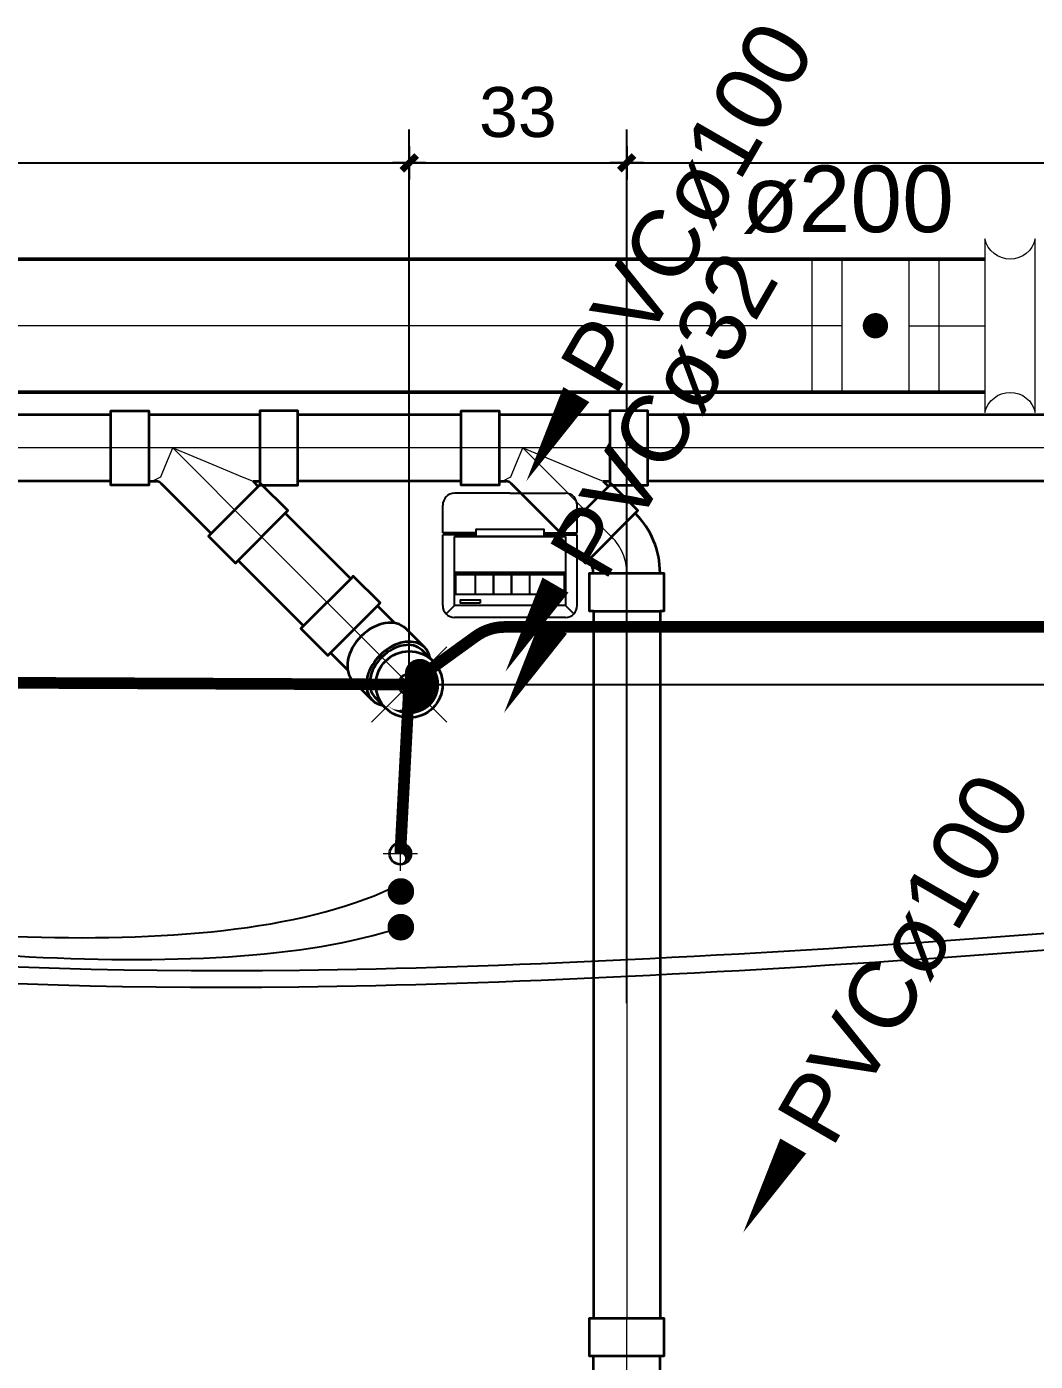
# Model space of a CAD drawing. Header units: metres. Extents: x -101133.8 to -101066.7, y -24899.3 to -24824.7.
# Drawn here: x -101105.173 to -101103.659, y -24846.378 to -24844.374 of the extents above; entities that cross this region are included whole.
import ezdxf

# ---------------------------------------------------------------- set-up
doc = ezdxf.new("R2010")
doc.units = ezdxf.units.M
doc.header["$LTSCALE"] = 0.2
doc.header["$PDSIZE"] = -5
doc.linetypes.add('AXES', pattern=[50.8, 31.75, -6.35, 6.35, -6.35])
doc.linetypes.add('CACHE', pattern=[9.525, 6.35, -3.175])
for name, color, linetype in [('CMT - THERMOSTAT', 4, 'Continuous'), ('CMT-CONDENSATS', 6, 'AXES'), ('CMT-COTATION DIVERS', 1, 'Continuous'), ('CMT-CVC-CONDENSATS', 6, 'Continuous'), ('CMT-CVC-CTA1-SOUFFLAGE', 4, 'Continuous'), ('CMT-MATERIEL', 30, 'Continuous'), ('CMT-PLB-EV-SOUS DALLAGE', 1, 'Continuous'), ('CMT-VRV1', 5, 'Continuous')]:
    doc.layers.add(name, color=color, linetype=linetype)
doc.styles.add('Arial', font='arial.ttf')
doc.styles.get("Standard").update_dxf_attribs({"font": 'arial.ttf'})
doc.dimstyles.get("Standard").update_dxf_attribs({"dimtxt": 0.18, "dimasz": 0.18, "dimexe": 0.18, "dimexo": 0.0625, "dimgap": 0.09, "dimtad": 0, "dimtih": 1, "dimtoh": 1, "dimdec": 4, "dimzin": 0, "dimdsep": 46, "dimtxsty": 'Standard', "dimcen": 0.09, "dimadec": 0, "dimazin": 0, "dimtfac": 1, "dimtdec": 4, "dimtofl": 0, "dimtmove": 0, "dimatfit": 3, "dimfxl": 1, "dimtolj": 1, "dimtzin": 0, "dimarcsym": 0})

# ---------------------------------------------------------------- blocks, each defined once
blk = doc.blocks.new('TH')
at = {"layer": 'CMT - THERMOSTAT', "color": 0, "linetype": 'Continuous'}
for p, q in [((490.1362, 276.4353), (490.0947, 276.4769)), ((490.1362, 276.4941), (490.6914, 276.4941)), ((490.6914, 276.4353), (490.733, 276.4769)), ((490.0774, 276.4353), (490.0774, 276.0805)), ((490.1362, 276.4353), (490.6914, 276.4353)), ((490.1362, 276.0896), (490.1362, 276.4353)), ((490.6914, 276.4353), (490.6914, 276.0896)), ((490.7502, 276.4353), (490.7502, 276.0805)), ((490.6914, 276.2694), (490.1362, 276.2694)), ((490.245, 276.0805), (490.0774, 276.0805)), ((490.245, 276.0713), (490.0774, 276.0713)), ((490.0774, 276.0713), (490.0774, 275.932)), ((490.6914, 276.0896), (490.1362, 276.0896)), ((490.5826, 276.0805), (490.7502, 276.0805)), ((490.5826, 276.0713), (490.7502, 276.0713)), ((490.7502, 276.0713), (490.7502, 275.932)), ((490.415, 275.8732), (490.1362, 275.8732)), ((490.415, 275.8732), (490.6914, 275.8732))]:
    blk.add_line(p, q, dxfattribs=at)
for points in [[(490.5631, 276.4234), (490.6616, 276.4234), (490.6616, 276.4065), (490.5631, 276.4065)], [(490.1428, 276.3793), (490.6841, 276.3793), (490.6841, 276.2799), (490.1428, 276.2799)], [(490.3154, 276.3793), (490.4055, 276.3793), (490.4055, 276.2799), (490.3154, 276.2799)], [(490.4055, 276.3793), (490.4955, 276.3793), (490.4955, 276.2799), (490.4055, 276.2799)], [(490.4955, 276.3793), (490.5856, 276.3793), (490.5856, 276.2799), (490.4955, 276.2799)], [(490.245, 276.0896), (490.5826, 276.0896), (490.5826, 276.053), (490.245, 276.053)]]:
    blk.add_lwpolyline(points, close=True, dxfattribs=at)
at = {"layer": 'CMT - THERMOSTAT', "color": 0, "linetype": 'Continuous', "const_width": 0.01, "flags": 128}
blk.add_lwpolyline([(490.1362, 276.2694), (490.6914, 276.2694)], dxfattribs=at)
at = {"layer": 'CMT - THERMOSTAT', "color": 0, "linetype": 'Continuous'}
for centre, start, end in [((490.1362, 276.4353), 90, 180), ((490.6914, 276.4353), 0, 90), ((490.1362, 275.932), 180, 270), ((490.6914, 275.932), 270, 0)]:
    blk.add_arc(centre, 0.0588, start, end, dxfattribs=at)
blk = doc.blocks.new('COT-45')
at = {"color": 0}
for p, q in [((0, -1), (0, 1)), ((-1, 0), (1, 0))]:
    blk.add_line(p, q, dxfattribs=at)
at = {"color": 0, "const_width": 0.4}
blk.add_lwpolyline([(-0.442, -0.442), (0.442, 0.442)], dxfattribs=at)
blk = doc.blocks.new('*D113')
at = {"layer": 'CMT-COTATION DIVERS', "color": 0, "lineweight": -2}
for p, q in [((-101106.8618, -24845.8485), (-101106.8618, -24844.5285)), ((-101104.5991, -24845.3317), (-101104.5991, -24844.5285)), ((-101106.8368, -24844.5785), (-101104.6241, -24844.5785))]:
    blk.add_line(p, q, dxfattribs=at)
at = {"layer": 'Defpoints', "color": 0, "lineweight": 15}
for p in [(-101104.5991, -24844.5785), (-101104.5991, -24845.3617), (-101106.8618, -24845.8785)]:
    blk.add_point(p, dxfattribs=at)
at = {"layer": 'CMT-COTATION DIVERS', "color": 0, "lineweight": -2, "xscale": 0.025, "yscale": 0.025, "zscale": 0.025, "rotation": 180}
blk.add_blockref('COT-45', (-101106.8618, -24844.5785), dxfattribs=at)
at = {"layer": 'CMT-COTATION DIVERS', "color": 0, "lineweight": -2, "xscale": 0.025, "yscale": 0.025, "zscale": 0.025}
blk.add_blockref('COT-45', (-101104.5991, -24844.5785), dxfattribs=at)
at = {"layer": 'CMT-COTATION DIVERS', "color": 0, "lineweight": 15, "insert": (-101105.7305, -24844.5028), "char_height": 0.075, "attachment_point": 5}
blk.add_mtext('\\A1;226', dxfattribs=at)
blk = doc.blocks.new('*D114')
at = {"layer": 'CMT-COTATION DIVERS', "color": 0, "lineweight": -2}
for p, q in [((-101104.5991, -24845.3317), (-101104.5991, -24844.5285)), ((-101104.2726, -24845.8401), (-101104.2726, -24844.5285)), ((-101104.5741, -24844.5785), (-101104.2976, -24844.5785))]:
    blk.add_line(p, q, dxfattribs=at)
at = {"layer": 'Defpoints', "color": 0, "lineweight": 15}
for p in [(-101104.2726, -24844.5785), (-101104.5991, -24845.3617), (-101104.2726, -24845.8701)]:
    blk.add_point(p, dxfattribs=at)
at = {"layer": 'CMT-COTATION DIVERS', "color": 0, "lineweight": -2, "xscale": 0.025, "yscale": 0.025, "zscale": 0.025, "rotation": 180}
blk.add_blockref('COT-45', (-101104.5991, -24844.5785), dxfattribs=at)
at = {"layer": 'CMT-COTATION DIVERS', "color": 0, "lineweight": -2, "xscale": 0.025, "yscale": 0.025, "zscale": 0.025}
blk.add_blockref('COT-45', (-101104.2726, -24844.5785), dxfattribs=at)
at = {"layer": 'CMT-COTATION DIVERS', "color": 0, "lineweight": 15, "insert": (-101104.4359, -24844.5027), "char_height": 0.075, "attachment_point": 5}
blk.add_mtext('\\A1;33', dxfattribs=at)
blk = doc.blocks.new('*D115')
at = {"layer": 'CMT-COTATION DIVERS', "color": 0, "lineweight": -2}
for p, q in [((-101104.2726, -24845.8401), (-101104.2726, -24844.5285)), ((-101102.472, -24844.8966), (-101102.472, -24844.5285)), ((-101104.2476, -24844.5785), (-101102.497, -24844.5785))]:
    blk.add_line(p, q, dxfattribs=at)
at = {"layer": 'Defpoints', "color": 0, "lineweight": 15}
for p in [(-101102.472, -24844.5785), (-101102.472, -24844.9266), (-101104.2726, -24845.8701)]:
    blk.add_point(p, dxfattribs=at)
at = {"layer": 'CMT-COTATION DIVERS', "color": 0, "lineweight": -2, "xscale": 0.025, "yscale": 0.025, "zscale": 0.025, "rotation": 180}
blk.add_blockref('COT-45', (-101104.2726, -24844.5785), dxfattribs=at)
at = {"layer": 'CMT-COTATION DIVERS', "color": 0, "lineweight": -2, "xscale": 0.025, "yscale": 0.025, "zscale": 0.025}
blk.add_blockref('COT-45', (-101102.472, -24844.5785), dxfattribs=at)
at = {"layer": 'CMT-COTATION DIVERS', "color": 0, "lineweight": 15, "insert": (-101103.3723, -24844.5028), "char_height": 0.075, "attachment_point": 5}
blk.add_mtext('\\A1;180', dxfattribs=at)
blk = doc.blocks.new('*D136')
at = {"layer": 'CMT-COTATION DIVERS', "color": 0, "lineweight": -2}
for p, q in [((-101104.5691, -24845.3617), (-101101.3327, -24845.3617)), ((-101101.3827, -24847.9662), (-101101.3827, -24845.3867)), ((-101101.8305, -24847.9912), (-101101.3327, -24847.9912))]:
    blk.add_line(p, q, dxfattribs=at)
at = {"layer": 'Defpoints', "color": 0, "lineweight": 15}
for p in [(-101104.5991, -24845.3617), (-101101.3827, -24845.3617), (-101101.8605, -24847.9912)]:
    blk.add_point(p, dxfattribs=at)
at = {"layer": 'CMT-COTATION DIVERS', "color": 0, "lineweight": -2, "xscale": 0.025, "yscale": 0.025, "zscale": 0.025}
for p, rotation in [((-101101.3827, -24845.3617), 90), ((-101101.3827, -24847.9912), 270)]:
    blk.add_blockref('COT-45', p, dxfattribs=dict(at, rotation=rotation))
at = {"layer": 'CMT-COTATION DIVERS', "color": 0, "lineweight": 15, "insert": (-101101.4585, -24846.6764), "char_height": 0.075, "attachment_point": 5, "rotation": 90}
blk.add_mtext('\\A1;263', dxfattribs=at)

msp = doc.modelspace()

# ---------------------------------------------------------------- linework, layer by layer
at = {"layer": 'CMT-CONDENSATS', "const_width": 0.0175}
msp.add_lwpolyline([(-101104.4556, -24845.2753, 0.157893), (-101104.4995, -24845.2896)], format="xyb", dxfattribs=at)
for points in [[(-101102.696, -24845.2753), (-101104.4556, -24845.2753)], [(-101104.4995, -24845.2896), (-101104.5991, -24845.3617)], [(-101106.0833, -24845.3554), (-101104.5991, -24845.3617)], [(-101104.6125, -24845.6159), (-101104.5991, -24845.3617)]]:
    msp.add_lwpolyline(points, dxfattribs=at)
at = {"layer": 'CMT-CVC-CONDENSATS', "color": 8, "linetype": 'AXES', "lineweight": 20}
for p, q in [((-101104.5991, -24845.3361), (-101104.5991, -24845.3873)), ((-101104.5735, -24845.3617), (-101104.6247, -24845.3617)), ((-101104.6125, -24845.5903), (-101104.6125, -24845.6415)), ((-101104.5869, -24845.6159), (-101104.6381, -24845.6159))]:
    msp.add_line(p, q, dxfattribs=at)
at = {"layer": 'CMT-CVC-CONDENSATS', "linetype": 'Continuous', "lineweight": 20}
for points in [[(-101104.6045, -24845.6021, 0, 0, 0), (-101104.4545, -24845.3423, 0, 0.045, 0), (-101104.3795, -24845.2124, 0.045, 0.045, 0)], [(-101104.6071, -24845.3755, 0, 0, 0), (-101104.7571, -24845.6353, 0.045, 0, 0), (-101104.8321, -24845.7652, 0, 0, 0)]]:
    msp.add_lwpolyline(points, format="xyseb", dxfattribs=at)
at = {"layer": 'CMT-CVC-CONDENSATS', "color": 8, "linetype": 'Continuous', "lineweight": 20}
for points in [[(-101104.5991, -24845.3482, 0.00192, 0.00192, -0.414214), (-101104.5857, -24845.3617, 0.00192, 0, -0.394163), (-101104.5991, -24845.3761, 0, 0.00192, 1.001955), (-101104.5991, -24845.3607, 0, 0, 0), (-101104.5991, -24845.3581, 0.0072, 0.0072, -1), (-101104.5991, -24845.3509, 0, 0, 0), (-101104.6027, -24845.3545, 0, 0, 0), (-101104.5991, -24845.3545, 0.0106, 0.0106, -0.414214), (-101104.5919, -24845.3617, 0, 0, 0), (-101104.5924, -24845.3581, 0.0096, 0, -0.468375), (-101104.5943, -24845.3747, 0, 0, 0)], [(-101104.6125, -24845.6025, 0.00192, 0.00192, -0.414214), (-101104.5991, -24845.6159, 0.00192, 0, -0.394163), (-101104.6125, -24845.6303, 0, 0.00192, 1.001955), (-101104.6125, -24845.615, 0, 0, 0), (-101104.6125, -24845.6123, 0.0072, 0.0072, -1), (-101104.6125, -24845.6051, 0, 0, 0), (-101104.6161, -24845.6087, 0, 0, 0), (-101104.6125, -24845.6087, 0.0106, 0.0106, -0.414214), (-101104.6053, -24845.6159, 0, 0, 0), (-101104.6058, -24845.6123, 0.0096, 0, -0.468375), (-101104.6077, -24845.629, 0, 0, 0)]]:
    msp.add_lwpolyline(points, format="xyseb", dxfattribs=at)
at = {"layer": 'CMT-CVC-CONDENSATS', "lineweight": 35}
for centre in [(-101104.5991, -24845.3617), (-101104.6125, -24845.6159)]:
    msp.add_circle(centre, 0.016, dxfattribs=at)
at = {"layer": 'CMT-CVC-CTA1-SOUFFLAGE', "lineweight": 50}
for p, q in [((-101103.9492, -24844.723), (-101105.3604, -24844.723)), ((-101103.8492, -24844.723), (-101103.7347, -24844.723)), ((-101103.9492, -24844.923), (-101105.3604, -24844.923)), ((-101103.8492, -24844.923), (-101103.7347, -24844.923))]:
    msp.add_line(p, q, dxfattribs=at)
at = {"layer": 'CMT-CVC-CTA1-SOUFFLAGE', "color": 8, "linetype": 'CACHE', "lineweight": 20}
for p, q in [((-101103.9942, -24844.923), (-101103.9942, -24844.723)), ((-101103.8042, -24844.723), (-101103.8042, -24844.923))]:
    msp.add_line(p, q, dxfattribs=at)
at = {"layer": 'CMT-CVC-CTA1-SOUFFLAGE', "color": 7, "lineweight": 50}
for p, q in [((-101103.9492, -24844.723), (-101103.8492, -24844.723)), ((-101103.9492, -24844.923), (-101103.8492, -24844.923))]:
    msp.add_line(p, q, dxfattribs=at)
at = {"layer": 'CMT-CVC-CTA1-SOUFFLAGE', "color": 8, "lineweight": 20}
for p, q in [((-101103.9492, -24844.923), (-101103.9492, -24844.723)), ((-101103.8492, -24844.723), (-101103.8492, -24844.923))]:
    msp.add_line(p, q, dxfattribs=at)
at = {"layer": 'CMT-CVC-CTA1-SOUFFLAGE', "color": 8, "linetype": 'AXES', "lineweight": 20}
for p, q in [((-101103.9492, -24844.823), (-101105.3604, -24844.823)), ((-101103.8492, -24844.823), (-101103.7347, -24844.823))]:
    msp.add_line(p, q, dxfattribs=at)
at = {"layer": 'CMT-CVC-CTA1-SOUFFLAGE', "color": 8, "linetype": 'Continuous', "lineweight": 20}
msp.add_lwpolyline([(-101103.6592, -24844.9534), (-101103.6592, -24844.6927, -0.803921), (-101103.7347, -24844.6927), (-101103.7347, -24844.9534, -0.803921), (-101103.6592, -24844.9534), (-101103.6592, -24844.9534)], format="xyb", dxfattribs=at)
at = {"layer": 'CMT-CVC-CTA1-SOUFFLAGE', "color": 7, "lineweight": 35}
msp.add_lwpolyline([(-101103.9664, -24844.7559, 0, 0, 0), (-101103.8925, -24844.8298, 0.019, 0.019, -1), (-101103.9059, -24844.8163, 0.019, 0.019, -1), (-101103.8925, -24844.8298, 0, 0, 0), (-101103.832, -24844.8902, 0, 0, 0)], format="xyseb", dxfattribs=at)
at = {"layer": 'CMT-PLB-EV-SOUS DALLAGE', "lineweight": 35}
for p, q in [((-101105.0469, -24844.9566), (-101106.8301, -24844.9566)), ((-101105.0469, -24845.0566), (-101105.0469, -24844.9566)), ((-101104.9899, -24844.9566), (-101104.9899, -24845.0566)), ((-101104.8235, -24844.9566), (-101104.9899, -24844.9566)), ((-101104.8235, -24844.9566), (-101104.8235, -24845.0566)), ((-101104.5213, -24844.9566), (-101104.7665, -24844.9566)), ((-101104.7665, -24845.0566), (-101104.7665, -24844.9566)), ((-101104.5213, -24845.0566), (-101104.5213, -24844.9566)), ((-101104.4643, -24844.9566), (-101104.4643, -24845.0566)), ((-101104.2979, -24844.9566), (-101104.4643, -24844.9566)), ((-101104.2979, -24844.9566), (-101104.2979, -24845.0566)), ((-101102.6463, -24844.9566), (-101104.2409, -24844.9566)), ((-101104.2409, -24845.0566), (-101104.2409, -24844.9566)), ((-101105.0469, -24845.0566), (-101106.8301, -24845.0566)), ((-101104.9899, -24845.0566), (-101104.979, -24845.0566)), ((-101104.972, -24845.0595), (-101104.8964, -24845.1351)), ((-101104.8257, -24845.0644), (-101104.8964, -24845.1351)), ((-101104.8335, -24845.0566), (-101104.8235, -24845.0566)), ((-101104.8335, -24845.0566), (-101104.8257, -24845.0644)), ((-101104.5213, -24845.0566), (-101104.7665, -24845.0566)), ((-101104.4643, -24845.0566), (-101104.4535, -24845.0566)), ((-101104.4464, -24845.0595), (-101104.3709, -24845.1351)), ((-101104.3001, -24845.0644), (-101104.3709, -24845.1351)), ((-101104.3709, -24845.1351), (-101104.3001, -24845.0644)), ((-101104.3079, -24845.0566), (-101104.2979, -24845.0566)), ((-101104.3079, -24845.0566), (-101104.3001, -24845.0644)), ((-101104.3001, -24845.0644), (-101104.3001, -24845.0644)), ((-101102.6463, -24845.0566), (-101104.2409, -24845.0566)), ((-101104.8561, -24845.1754), (-101104.7854, -24845.1047)), ((-101104.7854, -24845.1047), (-101104.687, -24845.203)), ((-101104.3306, -24845.1754), (-101104.2598, -24845.1047)), ((-101104.3306, -24845.1754), (-101104.2598, -24845.1047)), ((-101104.8561, -24845.1754), (-101104.7577, -24845.2738)), ((-101104.3306, -24845.1754), (-101104.3306, -24845.1754)), ((-101104.687, -24845.203), (-101104.7577, -24845.2738)), ((-101104.3226, -24845.1945), (-101104.2226, -24845.1945)), ((-101104.7174, -24845.3141), (-101104.6467, -24845.2434)), ((-101104.6205, -24845.2696), (-101104.6467, -24845.2434)), ((-101104.3226, -24845.2515), (-101104.3226, -24846.3133)), ((-101104.3226, -24845.2515), (-101104.2226, -24845.2515)), ((-101104.2226, -24845.2515), (-101104.2226, -24846.3133)), ((-101104.5757, -24845.3063), (-101104.6042, -24845.2778)), ((-101104.5638, -24845.3263), (-101104.5797, -24845.3104)), ((-101104.6912, -24845.3403), (-101104.7174, -24845.3141)), ((-101104.6545, -24845.3851), (-101104.683, -24845.3566)), ((-101104.6345, -24845.397), (-101104.6504, -24845.3811)), ((-101104.3226, -24846.3133), (-101104.2226, -24846.3133)), ((-101104.3226, -24846.4074), (-101104.3226, -24846.3703)), ((-101104.2226, -24846.3703), (-101104.3226, -24846.3703)), ((-101104.2226, -24846.4074), (-101104.2226, -24846.3703))]:
    msp.add_line(p, q, dxfattribs=at)
at = {"layer": 'CMT-PLB-EV-SOUS DALLAGE', "color": 8, "linetype": 'AXES', "lineweight": 20}
for p, q in [((-101105.0469, -24845.0066), (-101106.8301, -24845.0066)), ((-101104.7665, -24845.0066), (-101105.0469, -24845.0066)), ((-101104.9542, -24845.0066), (-101104.8208, -24845.14)), ((-101104.5213, -24845.0066), (-101104.7665, -24845.0066)), ((-101104.2409, -24845.0066), (-101104.5213, -24845.0066)), ((-101104.4286, -24845.0066), (-101104.2952, -24845.14)), ((-101102.6463, -24845.0066), (-101104.2409, -24845.0066)), ((-101104.2952, -24845.14), (-101104.3355, -24845.0997)), ((-101104.2952, -24845.14), (-101104.3355, -24845.0997)), ((-101104.8208, -24845.14), (-101104.7224, -24845.2384)), ((-101104.2726, -24845.1945), (-101104.2726, -24845.2515)), ((-101104.5426, -24845.4182), (-101104.7224, -24845.2384)), ((-101104.2726, -24845.2515), (-101104.2726, -24846.3133)), ((-101104.6557, -24845.4182), (-101104.5426, -24845.3051)), ((-101104.2726, -24846.5677), (-101104.2726, -24846.3133))]:
    msp.add_line(p, q, dxfattribs=at)
at = {"layer": 'CMT-PLB-EV-SOUS DALLAGE', "linetype": 'Continuous', "lineweight": 20}
for points in [[(-101104.5732, -24845.3162, 0, 0, 0), (-101104.4232, -24845.0563, 0, 0.045, 0), (-101104.3482, -24844.9264, 0.045, 0.045, 0)], [(-101104.2476, -24846.4444, 0, 0, 0), (-101104.0976, -24846.1845, 0, 0.045, 0), (-101104.0226, -24846.0546, 0.045, 0.045, 0)]]:
    msp.add_lwpolyline(points, format="xyseb", dxfattribs=at)
at = {"layer": 'CMT-PLB-EV-SOUS DALLAGE', "lineweight": 35}
for points in [[(-101105.0469, -24844.9566), (-101105.0469, -24844.9509), (-101104.9899, -24844.9509), (-101104.9899, -24844.9566)], [(-101104.7665, -24844.9566), (-101104.7665, -24844.9509), (-101104.8235, -24844.9509), (-101104.8235, -24844.9566)], [(-101104.5213, -24844.9566), (-101104.5213, -24844.9509), (-101104.4643, -24844.9509), (-101104.4643, -24844.9566)], [(-101104.2409, -24844.9566), (-101104.2409, -24844.9509), (-101104.2979, -24844.9509), (-101104.2979, -24844.9566)], [(-101104.9899, -24845.0566), (-101104.9899, -24845.0623), (-101105.0469, -24845.0623), (-101105.0469, -24845.0566)], [(-101104.7854, -24845.1047), (-101104.7814, -24845.1006), (-101104.8217, -24845.0603), (-101104.8257, -24845.0644)], [(-101104.8235, -24845.0566), (-101104.8235, -24845.0623), (-101104.7665, -24845.0623), (-101104.7665, -24845.0566)], [(-101104.4643, -24845.0566), (-101104.4643, -24845.0623), (-101104.5213, -24845.0623), (-101104.5213, -24845.0566)], [(-101104.2598, -24845.1047), (-101104.2558, -24845.1006), (-101104.2961, -24845.0603), (-101104.3001, -24845.0644)], [(-101104.2598, -24845.1047), (-101104.2558, -24845.1006), (-101104.2961, -24845.0603), (-101104.3001, -24845.0644)], [(-101104.2979, -24845.0566), (-101104.2979, -24845.0623), (-101104.2409, -24845.0623), (-101104.2409, -24845.0566)], [(-101104.8964, -24845.1351), (-101104.9004, -24845.1391), (-101104.8601, -24845.1794), (-101104.8561, -24845.1754)], [(-101104.3709, -24845.1351), (-101104.3749, -24845.1391), (-101104.3346, -24845.1794), (-101104.3306, -24845.1754)], [(-101104.3709, -24845.1351), (-101104.3749, -24845.1391), (-101104.3346, -24845.1794), (-101104.3306, -24845.1754)], [(-101104.6467, -24845.2434), (-101104.6427, -24845.2393), (-101104.683, -24845.199), (-101104.687, -24845.203)], [(-101104.3226, -24845.2515), (-101104.3283, -24845.2515), (-101104.3283, -24845.1945), (-101104.3226, -24845.1945)], [(-101104.2226, -24845.1945), (-101104.2169, -24845.1945), (-101104.2169, -24845.2515), (-101104.2226, -24845.2515)], [(-101104.7577, -24845.2738), (-101104.7618, -24845.2778), (-101104.7215, -24845.3181), (-101104.7174, -24845.3141)], [(-101104.3226, -24846.3703), (-101104.3283, -24846.3703), (-101104.3283, -24846.3133), (-101104.3226, -24846.3133)], [(-101104.2226, -24846.3133), (-101104.2169, -24846.3133), (-101104.2169, -24846.3703), (-101104.2226, -24846.3703)]]:
    msp.add_lwpolyline(points, dxfattribs=at)
at = {"layer": 'CMT-PLB-EV-SOUS DALLAGE', "color": 8, "linetype": 'Continuous', "lineweight": 20}
for points in [[(-101104.9849, -24845.0566), (-101104.9721, -24845.0499), (-101104.9645, -24845.0316), (-101104.9542, -24845.0066), (-101104.8938, -24845.0316), (-101104.8497, -24845.0499), (-101104.8335, -24845.0566)], [(-101104.4593, -24845.0566), (-101104.4466, -24845.0499), (-101104.439, -24845.0316), (-101104.4286, -24845.0066), (-101104.3683, -24845.0316), (-101104.3241, -24845.0499), (-101104.3079, -24845.0566)]]:
    msp.add_lwpolyline(points, dxfattribs=at)
msp.add_lwpolyline([(-101104.5694, -24845.332, 0.006, 0.006, -0.414214), (-101104.5694, -24845.3914, 0.006, 0, -0.394163), (-101104.631, -24845.3935, 0, 0.006, 1.001955), (-101104.597, -24845.3595, 0, 0, 0), (-101104.5912, -24845.3537, 0.0225, 0.0225, -1), (-101104.5753, -24845.3378, 0, 0, 0), (-101104.5912, -24845.3378, 0, 0, 0), (-101104.5832, -24845.3457, 0.033, 0.033, -0.414214), (-101104.5832, -24845.3776, 0, 0, 0), (-101104.5763, -24845.3685, 0.03, 0, -0.468375), (-101104.6173, -24845.4011, 0, 0, 0)], format="xyseb", dxfattribs=at)
at = {"layer": 'CMT-PLB-EV-SOUS DALLAGE', "lineweight": 35}
msp.add_circle((-101104.5991, -24845.3617), 0.05, dxfattribs=at)
for centre, radius, start, end in [((-101104.979, -24845.0666), 0.01, 45, 90), ((-101104.4535, -24845.0666), 0.01, 45, 90), ((-101104.3496, -24845.1945), 0.127, 360, 45), ((-101104.3496, -24845.1945), 0.027, 0, 45)]:
    msp.add_arc(centre, radius, start, end, dxfattribs=at)
at = {"layer": 'CMT-PLB-EV-SOUS DALLAGE', "color": 8, "linetype": 'AXES', "lineweight": 20}
msp.add_arc((-101104.3496, -24845.1945), 0.077, 360, 45, dxfattribs=at)
at = {"layer": 'CMT-PLB-EV-SOUS DALLAGE', "lineweight": 35}
for centre, major_axis, start_param, end_param in [((-101104.6436, -24845.3172), (-0.0394, -0.0394), 3.141593, 6.283185), ((-101104.6151, -24845.3457), (-0.0394, -0.0394), 2.685241, 6.739537), ((-101104.6151, -24845.3457), (-0.0354, -0.0354), 3.141593, 6.283185)]:
    msp.add_ellipse(centre, major_axis=major_axis, ratio=0.707107, start_param=start_param, end_param=end_param, dxfattribs=at)
at = {"layer": 'CMT-VRV1', "linetype": 'Continuous', "lineweight": 20}
for points in [[(-101104.6067, -24845.6639, 0, 0, 0), (-101104.4567, -24845.4041, 0, 0.045, 0), (-101104.3817, -24845.2742, 0.045, 0.045, 0)], [(-101104.6067, -24845.7174, 0, 0, 0), (-101104.4567, -24845.4576, 0.045, 0, 0), (-101104.3817, -24845.3277, 0, 0, 0)]]:
    msp.add_lwpolyline(points, format="xyseb", dxfattribs=at)
at = {"layer": 'CMT-VRV1', "const_width": 0.02}
for points in [[(-101104.6217, -24845.6725, 1), (-101104.6017, -24845.6725, 1)], [(-101104.6217, -24845.7261, 1), (-101104.6017, -24845.7261, 1)]]:
    msp.add_lwpolyline(points, format="xyb", close=True, dxfattribs=at)
at = {"layer": 'CMT-VRV1', "linetype": 'Continuous'}
for points in [[(-101106.7735, -24844.9591), (-101106.7735, -24845.2285), (-101106.7735, -24845.2992), (-101106.6254, -24845.5376), (-101106.0356, -24845.7397), (-101104.9051, -24845.8718), (-101103.127, -24845.7263), (-101102.6825, -24845.6627)], [(-101106.7485, -24844.9591), (-101106.7485, -24845.2285), (-101106.7485, -24845.2921), (-101106.6088, -24845.5168), (-101106.0301, -24845.7151), (-101104.9047, -24845.8467), (-101103.1298, -24845.7014), (-101102.6861, -24845.6379)], [(-101106.7235, -24844.9591), (-101106.7235, -24845.2285), (-101106.7235, -24845.285), (-101106.5923, -24845.4961), (-101106.0245, -24845.6906), (-101104.897, -24845.8224), (-101104.6117, -24845.7261)], [(-101106.6985, -24844.9591), (-101106.6985, -24845.2285), (-101106.6985, -24845.2778), (-101106.5758, -24845.4753), (-101106.0189, -24845.6661), (-101104.9012, -24845.7968), (-101104.625, -24845.6672)]]:
    msp.add_open_spline(points, degree=3, dxfattribs=at)

# ---------------------------------------------------------------- block references
at = {"layer": 'CMT-MATERIEL', "xscale": 0.3, "yscale": 0.3, "zscale": 0.3, "rotation": 180.000000000047}
msp.add_blockref('TH', (-100957.3237, -24762.3127), dxfattribs=at)

# ---------------------------------------------------------------- texts
at = {"layer": 'CMT-CVC-CONDENSATS', "linetype": 'Continuous', "lineweight": 20, "insert": (-101104.3481, -24845.1856), "char_height": 0.1, "attachment_point": 4, "rotation": 60, "style": 'Arial'}
msp.add_mtext('PVCø32', dxfattribs=at)
at = {"layer": 'CMT-CVC-CTA1-SOUFFLAGE', "lineweight": 50, "insert": (-101103.7814, -24844.6339), "char_height": 0.1, "attachment_point": 6, "style": 'Arial'}
msp.add_mtext('ø200', dxfattribs=at)
at = {"layer": 'CMT-PLB-EV-SOUS DALLAGE', "linetype": 'Continuous', "lineweight": 20, "char_height": 0.1, "attachment_point": 4, "rotation": 60, "style": 'Arial'}
for insert in [(-101104.3322, -24844.9072), (-101104.0066, -24846.0354)]:
    msp.add_mtext('PVCø100', dxfattribs=dict(at, insert=insert))

# ---------------------------------------------------------------- dimensions: what is measured, and where the dimension line sits
at = {"layer": 'CMT-COTATION DIVERS', "lineweight": 15}
for base, p1, p2, picture, middle in [((-101104.5991, -24844.5785), (-101106.8618, -24845.8785), (-101104.5991, -24845.3617), '*D113', (-101105.7305, -24844.5028)), ((-101104.2726, -24844.5785), (-101104.5991, -24845.3617), (-101104.2726, -24845.8701), '*D114', (-101104.4359, -24844.5027)), ((-101102.472, -24844.5785), (-101104.2726, -24845.8701), (-101102.472, -24844.9266), '*D115', (-101103.3723, -24844.5028))]:
    dim = msp.add_linear_dim(base=base, p1=p1, p2=p2, dimstyle='Standard', override={"dimscale": 0.05, "dimtxt": 1.5, "dimasz": 0.5, "dimexe": 1, "dimexo": 0.6, "dimgap": 0.75, "dimtad": 1, "dimtih": 0, "dimtoh": 0, "dimdec": 0, "dimlfac": 100, "dimblk": 'COT-45', "dimcen": 0, "dimadec": 2, "dimazin": 2, "dimtdec": 2, "dimtix": 1, "dimtmove": 1, "dimfrac": 1}, dxfattribs=at)
    dim.commit()
    dim.dimension.update_dxf_attribs({"geometry": picture, "text_midpoint": middle})
dim = msp.add_linear_dim(base=(-101101.3827, -24845.3617), p1=(-101101.8605, -24847.9912), p2=(-101104.5991, -24845.3617), angle=90, dimstyle='Standard', override={"dimscale": 0.05, "dimtxt": 1.5, "dimasz": 0.5, "dimexe": 1, "dimexo": 0.6, "dimgap": 0.75, "dimtad": 1, "dimtih": 0, "dimtoh": 0, "dimdec": 0, "dimlfac": 100, "dimblk": 'COT-45', "dimcen": 0, "dimadec": 2, "dimazin": 2, "dimtdec": 2, "dimtix": 1, "dimtmove": 1, "dimfrac": 1}, dxfattribs=at)
dim.commit()
dim.dimension.update_dxf_attribs({"geometry": '*D136', "text_midpoint": (-101101.4585, -24846.6764)})

doc.saveas('drawing.dxf')
